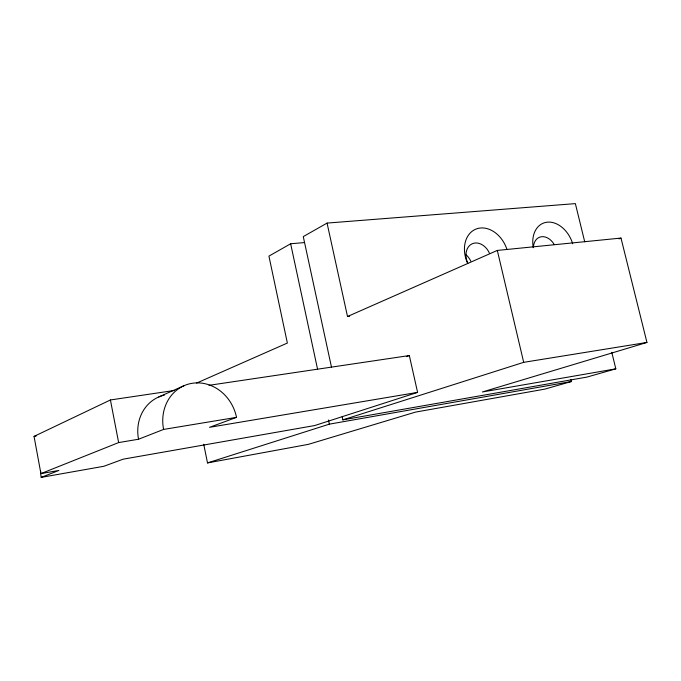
<?xml version="1.0" encoding="UTF-8"?>
<svg xmlns="http://www.w3.org/2000/svg" width="681" height="681" viewBox="0 0 681 681"><rect width="100%" height="100%" fill="white"/><g stroke="black" fill="none" stroke-linecap="round" stroke-linejoin="round"><path stroke-width="1.02" d="M304.424 242.572L290.651 243.772L268.927 256.107L287.365 343.045L196.656 383.062M584.724 241.823L575.368 203.619L327.059 223.087L303.275 236.605L331.46 367.05M40.605 470.98A33.437 31.828 73.6 0 0 41.192 477.381L58.864 470.46L40.92 473.61L34.05 436.385L110.416 399.968L174.396 390.46M158.758 396.955L184.185 385.625M327.059 223.087L347.506 316.512L497.317 250.429L620.995 238.069L646.95 342.441L482.386 391.975L615.82 368.838L611.776 352.324M619.038 238.861L620.995 238.069M40.92 473.61L118.639 442.582L138.549 439.236L163.593 429.422L236.528 417.359A41.141 36.842 70.3 0 0 191.982 383.326A41.141 36.842 70.3 0 0 163.593 429.422M236.528 417.359L209.527 427.319L417.589 392.384L409.332 355.55L209.007 385.318M406.344 356.648L409.332 355.55M417.589 392.384L314.682 425.548L123.159 459.173L103.904 466.272L41.192 477.381M203.738 444.267L207.501 462.918L329.357 424.152L571.385 381.522L570.891 379.462M342.202 416.746L342.866 419.854L523.689 362.335L646.95 342.441M571.385 381.522L544.681 389.149L415.529 412.099L308.374 444.352L207.501 462.918M615.82 368.838L586.843 377.112L342.866 419.854M34.05 436.385L36.144 436.053M347.506 316.512L349.6 316.256M497.317 250.429L523.689 362.335M290.651 243.772L317.567 369.213M328.472 420.007L329.357 424.152M110.416 399.968L118.639 442.582M138.549 439.236A39.575 35.897 70.7 0 1 164.427 395.091M466.187 254.898A15.305 11.798 66.2 0 1 470.775 261.146M533.266 247.722A26.576 19.46 67 0 1 547.303 222.168A26.576 19.46 67 0 1 572.687 243.764M467.651 263.445A27.538 20.907 66.2 0 1 476.479 228.884A27.538 20.907 66.2 0 1 506.936 249.365M467.796 263.121A15.603 11.9 66.2 0 1 472.044 243.849A15.603 11.9 66.2 0 1 489.324 252.949M533.461 246.65A15.059 11.083 67 0 1 541.736 236.69A15.059 11.083 67 0 1 554.257 244.573"/></g></svg>
